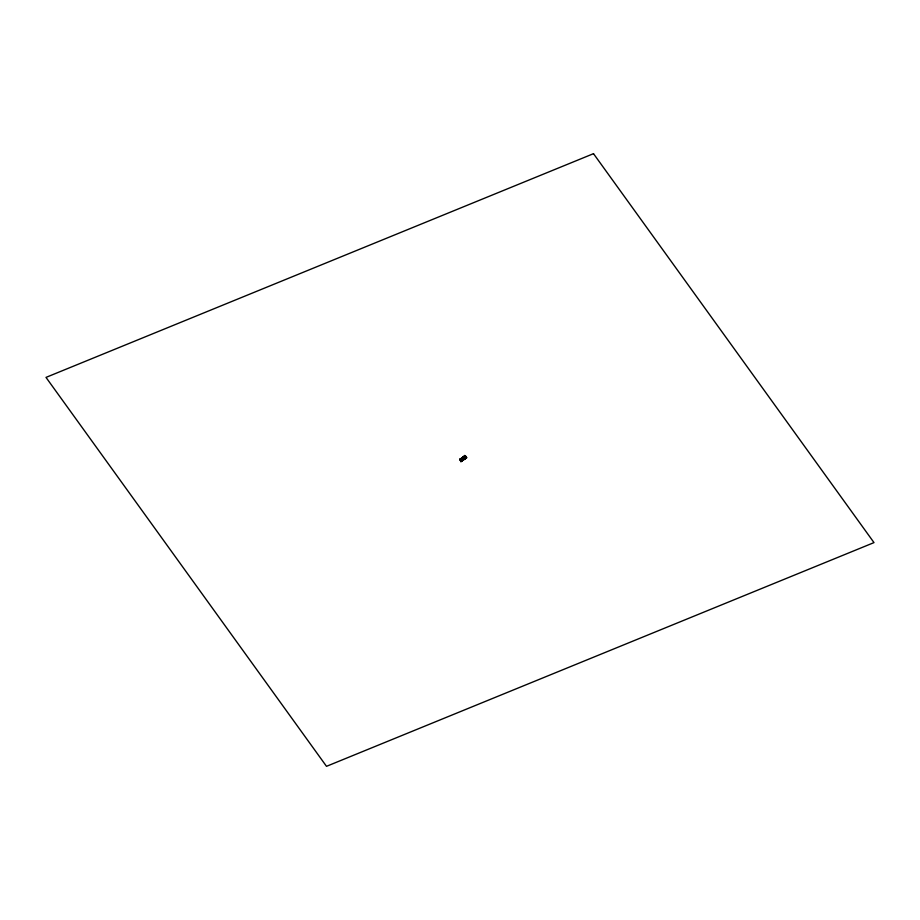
<?xml version="1.0" encoding="UTF-8"?>
<svg xmlns="http://www.w3.org/2000/svg" width="920" height="920" viewBox="0 0 920 920"><rect width="100%" height="100%" fill="white"/><g stroke="black" fill="none" stroke-linecap="round" stroke-linejoin="round"><path stroke-width="1.38" d="M462.978 459.241L463.519 459.988L463.473 459.298C462.162 457.286 460.851 461.61 463.484 460.184L462.955 458.631M462.3 457.964L463.507 459.69M465.98 456.447L465.301 455.837M460.874 461.242C458.643 458.815 461.23 458.551 460.494 459.563M461.357 458.171C460.839 458.436 462.53 457.585 461.943 458.597M464.968 458.608C462.012 455.112 463.668 459.046 462.99 456.63M464.715 455.791C464.531 457.263 465.163 454.71 464.404 455.63M465.991 456.607L466.589 457.838M466.566 457.493C466.428 457.056 463.714 457.585 465.865 456.573M460.747 459.172L462.012 460.782M465.014 456.308L464.22 455.803M461.472 460.23L461.38 459.62L461.932 460.356C462.438 462.518 460.471 458.723 461.978 461.046M461.138 459.827C458.942 460.655 462.737 461.483 461.288 459.85M460 458.712L459.69 459.54M464.37 457.481L465.048 459.034L464.381 457.504M463.542 458.079C462.633 459.494 466.589 457.746 463.898 458.608L464.266 457.757M464.404 458.298L464.899 459.08L463.852 459.425M463.427 459.333L462.403 459.712L462.955 459.528M465.083 456.883L465.44 457.412C466.681 456.124 466.98 458.631 465.508 458.252L465.117 457.47M466.428 457.102L465.531 458.171M465.577 457.723L466.279 457.459M465.014 456.987L466.302 457.631M465.589 458.183L466.428 457.895L465.899 457.159M462.07 459.103L463.427 459.471M464.036 458.919L464.738 458.654L464.151 459.08L463.473 458.183M460.529 460.161L461.817 460.322M463.576 458.678L463.967 459.459L464.853 459.057M462.656 460.092L463.277 459.69L462.426 459.643M461.023 461.012L461.725 460.747M462.495 460.483L463.438 460.023M460.563 460.759L461.012 461.621L461.851 460.483M460.655 460.782L460.954 461.541L461.84 461.138M462.403 459.712L462.61 460.448M464.818 457.044L465.428 457.953M464.864 457.194L464.22 456.251M461.679 459.195L462.357 460.058M461.771 459.39L461.219 458.47M465.773 456.55L466.371 457.033M464.232 457.746L464.83 458.229M462.76 458.769L463.369 459.252M463.507 457.481L463.128 456.837L463.76 456.998M465.968 457.056L466.532 457.757M463.829 459.022L462.691 457.447M463.99 459.367L463.944 458.769M461.61 460.747L460.885 460.701M461.127 460.989L461.069 461.518M460.46 460.276L460.897 461.587M465.209 457.493L465.508 458.252M464.991 458.344L465.048 459.034M463.864 458.804L463.91 459.505M462.392 459.839L462.449 460.529M593.504 153.674L46 377.395L326.497 766.325L874 542.604L593.504 153.674"/></g></svg>
